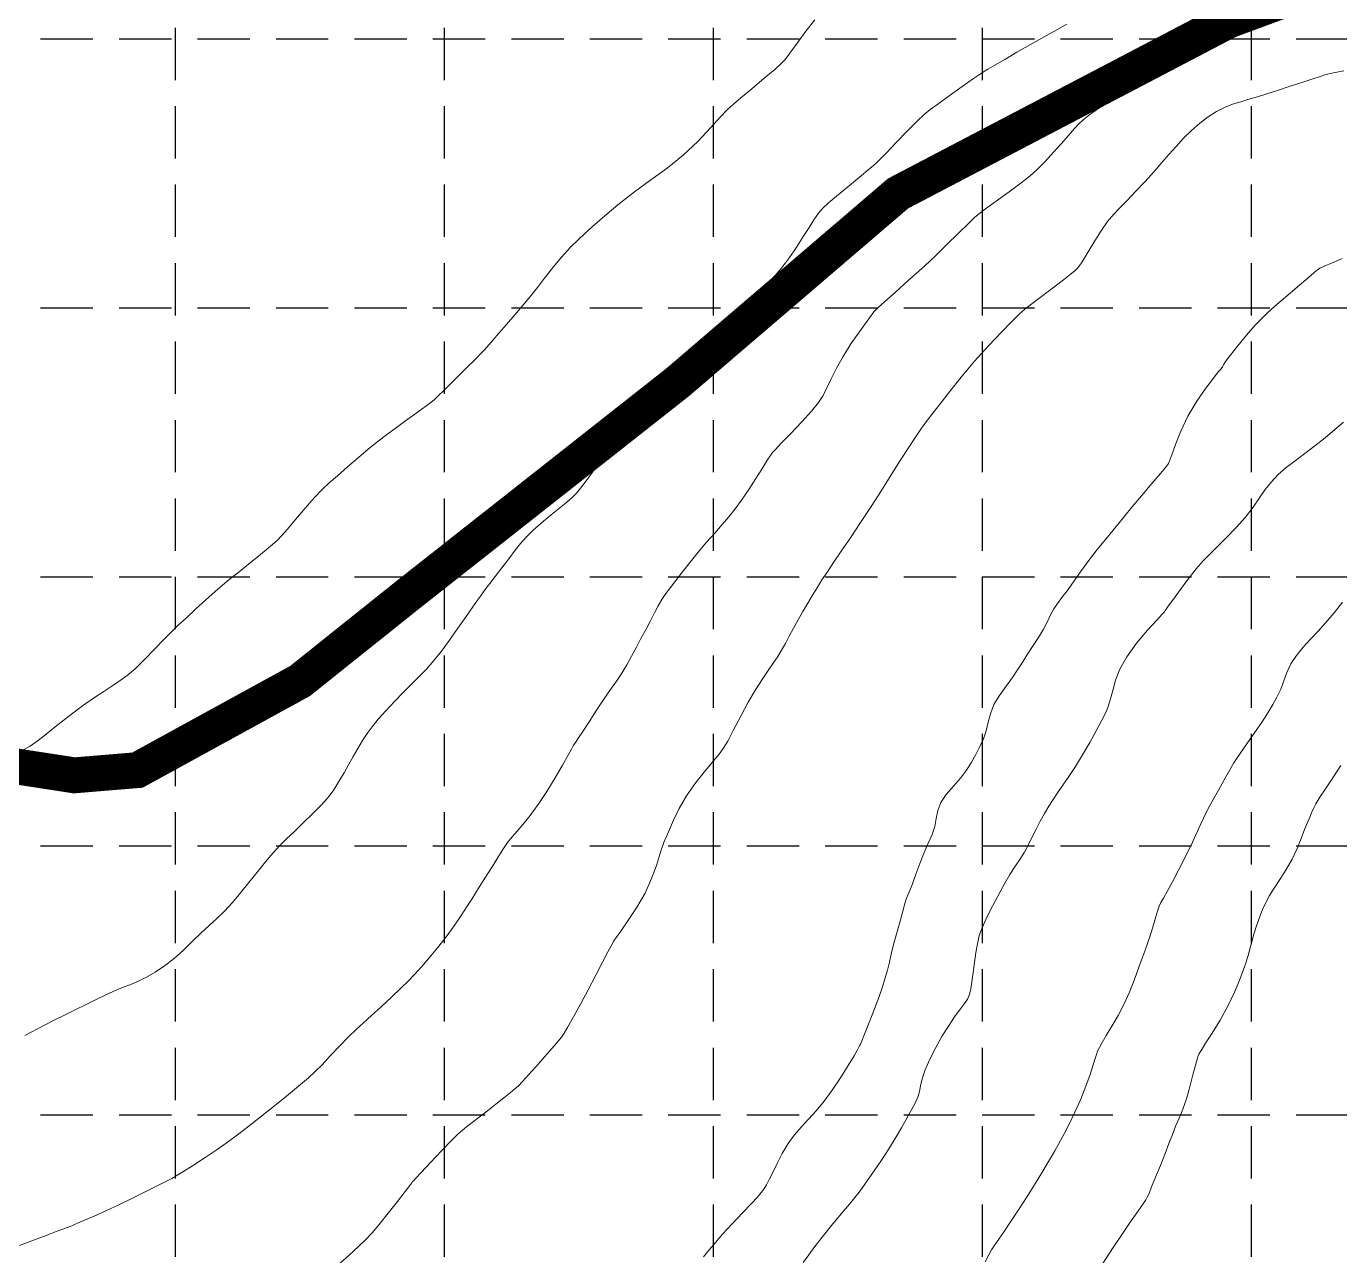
# Model space of a CAD drawing. Header units: inches. Extents: x 45655 to 51424, y 20024 to 23633.
# Drawn here: x 47949.4 to 48388.9, y 20791.5 to 21202.8 of the extents above; entities that cross this region are included whole.
import ezdxf

# ---------------------------------------------------------------- set-up
doc = ezdxf.new("R2010")
doc.units = ezdxf.units.IN
doc.header["$MEASUREMENT"] = 0
doc.linetypes.add('DASHED2', pattern=[0.375, 0.25, -0.125])
doc.linetypes.add('HIDDEN', pattern=[0.375, 0.25, -0.125])
doc.layers.add('100-Yr Floodplain', color=5, linetype='DASHED2', lineweight=60)
doc.layers.add('CTR', color=43, linetype='Continuous', lineweight=9)
doc.layers.add('FLOOD PLANE', color=120, linetype='Continuous')
doc.layers.add('GRID', color=254, linetype='HIDDEN')

msp = doc.modelspace()

# ---------------------------------------------------------------- linework, layer by layer
at = {"layer": '100-Yr Floodplain', "color": 4, "const_width": 12, "flags": 128}
msp.add_lwpolyline([(50192.23, 20539.76), (50189.91, 20570.65), (50172.63, 20620.53), (50129.08, 20742.96), (50097.28, 20814.46), (50035.67, 20859.14), (49982.02, 20892.91), (49912.46, 20934.61), (49867.74, 20960.43), (49827, 20994.19), (49736.58, 21034.91), (49695.84, 21061.72), (49672.99, 21088.53), (49650.69, 21126.09), (49618.9, 21170.77), (49570.21, 21255.18), (49529.47, 21322.71), (49504.63, 21370.37), (49451.96, 21421.01), (49404.27, 21468.68), (49385.39, 21497.48), (49374.46, 21526.27), (49355.58, 21543.16), (49326.76, 21558.05), (49314.84, 21570.96), (49302.45, 21598.68), (49297.33, 21617.24), (49283.87, 21633.89), (49260.17, 21702.39), (49252.48, 21718.4), (49195.32, 21798.2), (49166.49, 21844.3), (49126.13, 21908.97), (49096.66, 21955.7), (49080, 21986.43), (49039.64, 22019.09), (49012.51, 22022.86), (49000.22, 22017.59), (48989.69, 21984.27), (48980.92, 21907.1), (48973.9, 21847.47), (48966.88, 21807.14), (48931.78, 21728.21), (48907.21, 21663.32), (48894.93, 21580.89), (48854.56, 21494.96), (48826.48, 21442.34), (48770.32, 21394.99), (48701.88, 21342.37), (48654.49, 21303.79), (48496.55, 21258.19), (48351.66, 21204.72), (48241.1, 21146.84), (48167.39, 21083.7), (48076.13, 21011.8), (48041.03, 20983.74), (47986.63, 20953.92), (47965.57, 20952.17), (47919.94, 20959.18), (47814.65, 21024.08), (47714.61, 21090.72), (47630.37, 21164.38), (47588.26, 21224.01), (47547.89, 21292.41), (47530.34, 21301.18), (47488.22, 21292.41), (47461.9, 21283.64), (47428.56, 21278.38), (47373.93, 21285.2)], dxfattribs=at)
at = {"layer": 'CTR'}
for points, elevation in [([(48357.18, 21203.48), (48354.72, 21202.56), (48352.77, 21201.81), (48351.12, 21201.13), (48349.55, 21200.44), (48347.75, 21199.6), (48345.4, 21198.53), (48342.28, 21197.13), (48338.67, 21195.46), (48334.95, 21193.57), (48331.45, 21191.57), (48328.22, 21189.53), (48325.27, 21187.53), (48322.56, 21185.59), (48319.75, 21183.56), (48316.49, 21181.21), (48312.57, 21178.45), (48308.58, 21175.62), (48305.23, 21173.23), (48303.03, 21171.51), (48301.39, 21169.95), (48299.45, 21167.8), (48296.62, 21164.58), (48293.29, 21160.85), (48290.16, 21157.41), (48287.63, 21154.85), (48285.24, 21152.74), (48282.24, 21150.41), (48278.22, 21147.42), (48273.91, 21144.28), (48270.37, 21141.72), (48268.29, 21140.17), (48266.8, 21138.92), (48264.75, 21136.93), (48261.32, 21133.57), (48257.29, 21129.62), (48253.84, 21126.24), (48251.74, 21124.22), (48250.2, 21122.78), (48248.02, 21120.83), (48244.42, 21117.6), (48240.2, 21113.84), (48236.59, 21110.6), (48234.49, 21108.69), (48233.54, 21107.81), (48233.14, 21107.37), (48232.7, 21106.8), (48231.86, 21105.7), (48230.38, 21103.68), (48228.08, 21100.48), (48225.35, 21096.53), (48222.68, 21092.34), (48220.47, 21088.36), (48218.7, 21084.81), (48217.27, 21081.79), (48216, 21079.3), (48214.45, 21076.9), (48212.16, 21074.05), (48208.86, 21070.41), (48205.19, 21066.56), (48202.04, 21063.32), (48200.06, 21061.24), (48198.99, 21060.05), (48198.37, 21059.22), (48197.77, 21058.27), (48196.9, 21056.85), (48195.54, 21054.65), (48193.53, 21051.48), (48191.14, 21047.82), (48188.73, 21044.28), (48186.56, 21041.29), (48184.49, 21038.67), (48182.28, 21036.09), (48179.77, 21033.24), (48177.04, 21030.15), (48174.23, 21026.86), (48171.5, 21023.5), (48168.97, 21020.25), (48166.73, 21017.37), (48164.91, 21015.01), (48163.39, 21012.99), (48162.1, 21011.02), (48160.88, 21008.88), (48159.66, 21006.52), (48158.33, 21003.92), (48156.82, 21001.1), (48155.19, 20998.13), (48153.54, 20995.09), (48151.92, 20992.07), (48150.32, 20989.12), (48148.66, 20986.34), (48146.89, 20983.67), (48144.93, 20980.9), (48142.7, 20977.7), (48140.2, 20973.93), (48137.73, 20970.1), (48135.64, 20966.88), (48134.24, 20964.74), (48133.38, 20963.48), (48132.87, 20962.72), (48132.45, 20962.05), (48131.84, 20960.95), (48130.71, 20958.9), (48128.83, 20955.54), (48126.38, 20951.29), (48123.59, 20946.75), (48120.73, 20942.47), (48117.99, 20938.72), (48115.59, 20935.68), (48113.64, 20933.45), (48112, 20931.62), (48110.47, 20929.71), (48108.85, 20927.35), (48107.17, 20924.66), (48105.48, 20921.91), (48103.85, 20919.29), (48102.32, 20916.89), (48100.94, 20914.73), (48099.71, 20912.78), (48098.45, 20910.76), (48096.93, 20908.37), (48094.97, 20905.34), (48092.61, 20901.85), (48089.94, 20898.15), (48087.07, 20894.5), (48084.21, 20891.09), (48081.61, 20888.11), (48079.41, 20885.67), (48077.27, 20883.42), (48074.78, 20880.94), (48071.64, 20877.95), (48068.2, 20874.74), (48064.96, 20871.79), (48062.23, 20869.39), (48059.78, 20867.19), (48057.2, 20864.7), (48054.22, 20861.61), (48051.15, 20858.32), (48048.38, 20855.36), (48046.14, 20853.07), (48043.81, 20850.94), (48040.55, 20848.19), (48035.83, 20844.34), (48030.32, 20839.91), (48024.98, 20835.68), (48020.54, 20832.23), (48016.69, 20829.38), (48012.95, 20826.75), (48008.95, 20824.06), (48005.06, 20821.54), (48001.81, 20819.49), (47999.57, 20818.14), (47998.12, 20817.33), (47997.03, 20816.78), (47995.89, 20816.2), (47994.36, 20815.44), (47992.08, 20814.28), (47988.8, 20812.6), (47984.78, 20810.59), (47980.42, 20808.48), (47976.06, 20806.46), (47972.1, 20804.71), (47968.87, 20803.31), (47966.63, 20802.35), (47965.14, 20801.73), (47964.07, 20801.29), (47963.07, 20800.89), (47961.7, 20800.36), (47959.49, 20799.53), (47956.14, 20798.27), (47951.91, 20796.68), (47947.22, 20794.87)], 586), ([(48213.29, 21204.88), (48210.28, 21201.12), (48207.29, 21197.11), (48204.86, 21193.77), (48203.31, 21191.7), (48201.93, 21190.2), (48199.82, 21188.32), (48196.33, 21185.36), (48192.22, 21181.9), (48188.54, 21178.82), (48186, 21176.71), (48184.05, 21174.92), (48181.74, 21172.5), (48178.38, 21168.81), (48174.07, 21164.26), (48169.15, 21159.6), (48163.88, 21155.36), (48158.42, 21151.39), (48152.87, 21147.35), (48147.37, 21143.02), (48142.23, 21138.69), (48137.79, 21134.79), (48134.28, 21131.59), (48131.36, 21128.72), (48128.6, 21125.68), (48125.69, 21122.17), (48122.84, 21118.55), (48120.42, 21115.42), (48118.64, 21113.15), (48117.12, 21111.25), (48115.32, 21109.09), (48112.87, 21106.21), (48110.12, 21102.99), (48107.57, 21100.05), (48105.64, 21097.84), (48104.3, 21096.33), (48103.41, 21095.33), (48102.76, 21094.58), (48101.77, 21093.54), (48099.8, 21091.54), (48096.5, 21088.24), (48092.62, 21084.39), (48089.25, 21081.04), (48087.13, 21078.98), (48085.9, 21077.84), (48084.87, 21077), (48083.46, 21075.95), (48081.53, 21074.53), (48079.04, 21072.72), (48076.01, 21070.52), (48072.86, 21068.23), (48070.09, 21066.2), (48068.02, 21064.65), (48066.17, 21063.18), (48063.86, 21061.25), (48060.64, 21058.53), (48056.96, 21055.39), (48053.52, 21052.43), (48050.77, 21050.04), (48048.38, 21047.8), (48045.82, 21045.09), (48042.73, 21041.55), (48039.54, 21037.75), (48036.84, 21034.52), (48034.99, 21032.36), (48033.39, 21030.74), (48031.18, 21028.83), (48027.78, 21026.03), (48023.79, 21022.81), (48020.1, 21019.86), (48017.33, 21017.65), (48015.05, 21015.8), (48012.6, 21013.68), (48009.49, 21010.89), (48006.07, 21007.74), (48002.88, 21004.78), (48000.29, 21002.38), (47997.98, 21000.17), (47995.43, 20997.62), (47992.32, 20994.39), (47988.96, 20990.92), (47985.83, 20987.84), (47983.22, 20985.58), (47980.88, 20983.87), (47978.37, 20982.22), (47975.34, 20980.24), (47971.89, 20977.94), (47968.23, 20975.38), (47964.55, 20972.66), (47961.06, 20969.97), (47957.98, 20967.51), (47955.42, 20965.39), (47953.12, 20963.57), (47950.69, 20961.93), (47947.89, 20960.39)], 582), ([(48297.61, 21203.43), (48294.24, 21201.59), (48290.03, 21199.25), (48285.43, 21196.66), (48280.88, 21194.06), (48276.77, 21191.67), (48273.45, 21189.75), (48271.1, 21188.39), (48269.03, 21187.12), (48266.35, 21185.32), (48262.49, 21182.61), (48258.17, 21179.5), (48254.37, 21176.77), (48251.79, 21174.88), (48249.81, 21173.26), (48247.48, 21171.05), (48244.17, 21167.7), (48240.47, 21163.88), (48237.31, 21160.6), (48235.31, 21158.51), (48233.74, 21157.02), (48231.6, 21155.17), (48228.19, 21152.33), (48224.16, 21148.99), (48220.45, 21145.92), (48217.8, 21143.68), (48215.95, 21141.96), (48214.46, 21140.21), (48212.93, 21138.01), (48211.31, 21135.45), (48209.62, 21132.74), (48207.93, 21130.09), (48206.29, 21127.62), (48204.8, 21125.45), (48203.49, 21123.61), (48202.02, 21121.75), (48200, 21119.43), (48197.18, 21116.39), (48193.96, 21113.04), (48190.88, 21109.97), (48188.32, 21107.56), (48185.96, 21105.48), (48183.28, 21103.17), (48179.96, 21100.28), (48176.41, 21097.04), (48173.24, 21093.9), (48170.87, 21091.17), (48169.02, 21088.65), (48167.24, 21086.09), (48165.15, 21083.23), (48162.73, 21080.16), (48160.02, 21077.04), (48157.11, 21073.99), (48154.14, 21071.08), (48151.29, 21068.31), (48148.65, 21065.66), (48146.11, 21062.89), (48143.44, 21059.68), (48140.55, 21055.89), (48137.71, 21052.03), (48135.3, 21048.78), (48133.54, 21046.61), (48131.89, 21044.95), (48129.62, 21043.03), (48126.29, 21040.32), (48122.49, 21037.16), (48119.07, 21034.18), (48116.63, 21031.82), (48114.81, 21029.75), (48113.04, 21027.48), (48110.87, 21024.66), (48108.5, 21021.59), (48106.3, 21018.72), (48104.54, 21016.41), (48103.21, 21014.63), (48102.19, 21013.26), (48101.35, 21012.11), (48100.36, 21010.73), (48098.87, 21008.57), (48096.61, 21005.33), (48093.87, 21001.4), (48091, 20997.37), (48088.31, 20993.74), (48085.77, 20990.54), (48083.29, 20987.7), (48080.8, 20985.11), (48078.22, 20982.59), (48075.48, 20979.88), (48072.6, 20976.89), (48069.77, 20973.81), (48067.22, 20970.93), (48065.16, 20968.43), (48063.44, 20966.14), (48061.89, 20963.81), (48060.33, 20961.2), (48058.78, 20958.43), (48057.25, 20955.67), (48055.77, 20953.04), (48054.35, 20950.63), (48053.01, 20948.46), (48051.74, 20946.52), (48050.22, 20944.56), (48048.15, 20942.24), (48045.32, 20939.36), (48042.11, 20936.25), (48039.04, 20933.32), (48036.5, 20930.89), (48034.29, 20928.66), (48032.05, 20926.22), (48029.52, 20923.24), (48026.78, 20919.88), (48023.94, 20916.36), (48021.13, 20912.9), (48018.39, 20909.67), (48015.75, 20906.76), (48013.21, 20904.26), (48010.66, 20901.93), (48007.99, 20899.47), (48005.1, 20896.68), (48002.03, 20893.74), (47998.87, 20890.91), (47995.68, 20888.43), (47992.57, 20886.36), (47989.66, 20884.68), (47987.01, 20883.37), (47984.64, 20882.36), (47982.51, 20881.53), (47980.56, 20880.72), (47978.52, 20879.84), (47976.07, 20878.71), (47973.03, 20877.25), (47969.53, 20875.54), (47965.85, 20873.73), (47962.22, 20871.94), (47958.82, 20870.26), (47955.79, 20868.72), (47953.24, 20867.38), (47951.03, 20866.2), (47948.95, 20865.17)], 584), ([(48390.21, 21187.92), (48386.8, 21187.16), (48384.81, 21186.7), (48383.91, 21186.49), (48383.49, 21186.37), (48383.03, 21186.21), (48382, 21185.88), (48379.91, 21185.19), (48376.49, 21184.07), (48372.3, 21182.69), (48368.07, 21181.32), (48364.43, 21180.16), (48361.3, 21179.19), (48358.46, 21178.34), (48355.72, 21177.54), (48353, 21176.68), (48350.31, 21175.6), (48347.58, 21174.21), (48344.84, 21172.48), (48342.08, 21170.38), (48339.31, 21167.95), (48336.63, 21165.3), (48334.09, 21162.59), (48331.72, 21159.92), (48329.35, 21157.16), (48326.73, 21154.16), (48323.72, 21150.83), (48320.58, 21147.48), (48317.69, 21144.49), (48315.3, 21142.09), (48313.23, 21139.92), (48311.22, 21137.45), (48309.06, 21134.33), (48306.94, 21130.96), (48305.08, 21127.91), (48303.7, 21125.6), (48302.69, 21123.97), (48301.92, 21122.81), (48301.17, 21121.9), (48300.2, 21120.97), (48298.69, 21119.72), (48296.43, 21117.96), (48293.7, 21115.86), (48290.85, 21113.68), (48288.18, 21111.66), (48285.88, 21109.92), (48284.09, 21108.54), (48282.78, 21107.48), (48281.39, 21106.22), (48279.2, 21104.05), (48275.73, 21100.49), (48271.35, 21095.87), (48266.68, 21090.69), (48262.26, 21085.42), (48258.35, 21080.52), (48255.13, 21076.41), (48252.72, 21073.33), (48250.79, 21070.84), (48248.97, 21068.36), (48246.92, 21065.34), (48244.55, 21061.7), (48241.85, 21057.48), (48238.83, 21052.68), (48235.55, 21047.49), (48232.1, 21042.12), (48228.56, 21036.74), (48225.16, 21031.67), (48222.09, 21027.15), (48219.55, 21023.4), (48217.44, 21020.27), (48215.63, 21017.53), (48214.01, 21014.96), (48212.47, 21012.42), (48210.91, 21009.81), (48209.27, 21007.03), (48207.63, 21004.17), (48206.08, 21001.38), (48204.7, 20998.76), (48203.4, 20996.33), (48202.14, 20994.06), (48200.82, 20991.91), (48199.36, 20989.69), (48197.67, 20987.2), (48195.67, 20984.24), (48193.44, 20980.73), (48191, 20976.61), (48188.49, 20971.96), (48186.09, 20967.39), (48184.1, 20963.63), (48182.63, 20961.15), (48181.23, 20959.28), (48179.36, 20957.07), (48176.62, 20953.81), (48173.44, 20949.74), (48170.37, 20945.34), (48167.88, 20941.03), (48166.01, 20937.16), (48164.64, 20934.05), (48163.7, 20931.89), (48163.07, 20930.48), (48162.67, 20929.52), (48162.36, 20928.67), (48161.98, 20927.45), (48161.34, 20925.33), (48160.27, 20921.97), (48158.66, 20917.65), (48156.44, 20912.8), (48153.63, 20907.89), (48150.72, 20903.46), (48148.32, 20900.06), (48146.88, 20898.05), (48146.19, 20897.1), (48145.89, 20896.64), (48145.62, 20896.14), (48145.09, 20895.13), (48144.03, 20893.08), (48142.27, 20889.69), (48139.97, 20885.32), (48137.41, 20880.47), (48134.85, 20875.66), (48132.52, 20871.36), (48130.66, 20868), (48129.4, 20865.89), (48128.48, 20864.57), (48127.5, 20863.38), (48126.15, 20861.79), (48124.41, 20859.77), (48122.29, 20857.34), (48119.89, 20854.63), (48117.5, 20851.97), (48115.5, 20849.78), (48114.09, 20848.33), (48112.89, 20847.25), (48111.39, 20846.02), (48109.21, 20844.29), (48106.53, 20842.18), (48103.7, 20839.96), (48101, 20837.87), (48098.64, 20836.04), (48096.76, 20834.59), (48095.39, 20833.52), (48093.96, 20832.24), (48091.78, 20830.08), (48088.46, 20826.61), (48084.7, 20822.65), (48081.52, 20819.29), (48079.7, 20817.35)], 588), ([(48389.7, 21125.06), (48386.39, 21123.67), (48384.23, 21122.78), (48382.96, 21122.24), (48382.17, 21121.84), (48381.47, 21121.34), (48380.33, 21120.37), (48378.19, 21118.53), (48374.77, 21115.61), (48370.77, 21112.2), (48367.17, 21109.09), (48364.62, 21106.85), (48362.65, 21104.95), (48360.51, 21102.64), (48357.69, 21099.39), (48354.66, 21095.79), (48352.15, 21092.66), (48350.68, 21090.62), (48350, 21089.47), (48349.63, 21088.81), (48349.15, 21088.19), (48348.24, 21087.13), (48346.59, 21085.09), (48344.04, 21081.72), (48341.02, 21077.33), (48338.08, 21072.38), (48335.68, 21067.36), (48333.89, 21062.83), (48332.65, 21059.38), (48331.93, 21057.39), (48331.55, 21056.52), (48331.38, 21056.21), (48331.18, 21055.95), (48330.53, 21055.14), (48328.91, 21053.2), (48326.05, 21049.82), (48322.57, 21045.71), (48319.34, 21041.86), (48316.95, 21038.98), (48315.06, 21036.67), (48313.08, 21034.25), (48310.56, 21031.21), (48307.68, 21027.68), (48304.79, 21023.94), (48302.14, 21020.27), (48299.78, 21016.87), (48297.72, 21013.95), (48295.93, 21011.63), (48294.42, 21009.67), (48293.18, 21007.84), (48292.14, 21005.87), (48291.08, 21003.64), (48289.78, 21001.12), (48288.05, 20998.26), (48286.09, 20995.27), (48284.21, 20992.41), (48282.61, 20989.86), (48281.09, 20987.45), (48279.34, 20984.9), (48277.21, 20982.03), (48275.01, 20978.94), (48273.16, 20975.82), (48271.98, 20972.8), (48271.23, 20969.91), (48270.54, 20967.12), (48269.63, 20964.43), (48268.47, 20961.8), (48267.15, 20959.18), (48265.71, 20956.56), (48264.04, 20953.91), (48262.02, 20951.23), (48259.61, 20948.52), (48257.22, 20945.8), (48255.36, 20943.08), (48254.38, 20940.38), (48253.9, 20937.71), (48253.4, 20935.06), (48252.49, 20932.38), (48251.22, 20929.53), (48249.8, 20926.33), (48248.39, 20922.72), (48247.08, 20919.07), (48245.96, 20915.93), (48245.06, 20913.66), (48244.39, 20912.12), (48243.94, 20911.04), (48243.62, 20910.1), (48243.29, 20908.82), (48242.71, 20906.68), (48241.77, 20903.38), (48240.65, 20899.45), (48239.59, 20895.61), (48238.81, 20892.39), (48238.18, 20889.63), (48237.54, 20886.96), (48236.72, 20884.08), (48235.64, 20880.8), (48234.29, 20876.99), (48232.66, 20872.66), (48231.02, 20868.41), (48229.67, 20865.01), (48228.84, 20863), (48228.42, 20862.06), (48228.21, 20861.65), (48227.99, 20861.23), (48227.48, 20860.3), (48226.36, 20858.35), (48224.41, 20855.08), (48221.88, 20850.99), (48219.09, 20846.83), (48216.33, 20843.15), (48213.66, 20839.96), (48211.11, 20837.14), (48208.68, 20834.52), (48206.41, 20831.89), (48204.29, 20828.98), (48202.36, 20825.69), (48200.64, 20822.32), (48199.17, 20819.28), (48198, 20816.92), (48197.04, 20815.14), (48196.19, 20813.77), (48195.31, 20812.56), (48194.05, 20811.1), (48192.03, 20808.93), (48189.04, 20805.76), (48185.6, 20802.1), (48182.41, 20798.65), (48179.99, 20795.9), (48178.02, 20793.54), (48176.02, 20791.07)], 592), ([(48390.16, 21070.38), (48387.2, 21067.89), (48383.94, 21065.12), (48380.54, 21062.36), (48377.15, 21059.81), (48373.9, 21057.44), (48370.91, 21055.14), (48368.29, 21052.83), (48365.98, 21050.41), (48363.92, 21047.81), (48361.98, 21044.98), (48359.89, 21041.91), (48357.38, 21038.59), (48354.25, 21035.06), (48350.9, 21031.62), (48347.82, 21028.61), (48345.35, 21026.21), (48343.17, 21023.97), (48340.85, 21021.26), (48338.08, 21017.7), (48335.25, 21013.89), (48332.92, 21010.69), (48331.5, 21008.72), (48330.81, 21007.73), (48330.49, 21007.3), (48330.19, 21006.92), (48329.4, 21006.05), (48327.62, 21004.09), (48324.57, 21000.7), (48320.91, 20996.35), (48317.59, 20991.8), (48315.28, 20987.64), (48313.88, 20984.03), (48313.01, 20981.01), (48312.37, 20978.56), (48311.86, 20976.64), (48311.42, 20975.15), (48310.97, 20973.93), (48310.3, 20972.52), (48309.16, 20970.36), (48307.41, 20967.1), (48305.2, 20963.11), (48302.8, 20958.98), (48300.42, 20955.18), (48298.18, 20951.81), (48296.18, 20948.89), (48294.48, 20946.37), (48292.97, 20944.08), (48291.54, 20941.81), (48290.09, 20939.39), (48288.65, 20936.83), (48287.27, 20934.22), (48286, 20931.58), (48284.73, 20928.99), (48283.38, 20926.47), (48281.86, 20924.03), (48280.21, 20921.58), (48278.52, 20918.98), (48276.85, 20916.15), (48275.21, 20913.15), (48273.57, 20910.07), (48271.96, 20907), (48270.47, 20904), (48269.22, 20901.18), (48268.28, 20898.54), (48267.62, 20895.86), (48267.08, 20892.93), (48266.63, 20889.61), (48266.21, 20886.2), (48265.82, 20883.14), (48265.44, 20880.75), (48264.98, 20878.89), (48264.3, 20877.34), (48263.3, 20875.82), (48261.95, 20874.06), (48260.22, 20871.74), (48258.14, 20868.65), (48255.89, 20865), (48253.69, 20861.09), (48251.75, 20857.19), (48250.19, 20853.61), (48249.12, 20850.59), (48248.56, 20848.28), (48248.22, 20846.4), (48247.68, 20844.49), (48246.66, 20842.23), (48245.29, 20839.7), (48243.76, 20837.02), (48242.21, 20834.24), (48240.45, 20831.19), (48238.2, 20827.52), (48235.34, 20823.15), (48232.33, 20818.71), (48229.76, 20815.05), (48228.03, 20812.68), (48226.62, 20810.91), (48224.8, 20808.75), (48222.07, 20805.48), (48218.84, 20801.55), (48215.75, 20797.72), (48213.29, 20794.52), (48211.28, 20791.79), (48209.36, 20789.15)], 594), ([(48389.8, 21010.13), (48386.99, 21006.52), (48384.25, 21003.31), (48381.61, 21000.42), (48379.04, 20997.72), (48376.58, 20995.02), (48374.35, 20992.29), (48372.52, 20989.49), (48371.19, 20986.63), (48370.14, 20983.74), (48369.1, 20980.96), (48367.87, 20978.32), (48366.51, 20975.89), (48365.15, 20973.69), (48363.88, 20971.68), (48362.54, 20969.64), (48360.88, 20967.22), (48358.74, 20964.18), (48356.21, 20960.53), (48353.48, 20956.31), (48350.72, 20951.67), (48348.25, 20947.27), (48346.38, 20943.83), (48345.31, 20941.87), (48344.85, 20941.04), (48344.7, 20940.79)], 596), ([(48389.22, 20955.48), (48386.79, 20951.73), (48384.3, 20948.03), (48382.22, 20944.87), (48380.86, 20942.62), (48380.05, 20941.03), (48379.46, 20939.68), (48378.81, 20938.19), (48378.03, 20936.37), (48377.11, 20934.04), (48375.98, 20931.1), (48374.61, 20927.72), (48372.93, 20924.16), (48370.93, 20920.65), (48368.84, 20917.35), (48366.92, 20914.41), (48365.36, 20911.92), (48364.12, 20909.64), (48363.04, 20907.28), (48362.01, 20904.65), (48361.04, 20901.83), (48360.17, 20899.03), (48359.41, 20896.43), (48358.78, 20894.14), (48358.3, 20892.28), (48357.9, 20890.86), (48357.42, 20889.37), (48356.66, 20887.19), (48355.43, 20883.88), (48353.68, 20879.67), (48351.45, 20874.97), (48348.81, 20870.23), (48346.16, 20865.91), (48344, 20862.55), (48342.69, 20860.5), (48342.05, 20859.43), (48341.73, 20858.86), (48341.47, 20858.29), (48341.11, 20857.25), (48340.56, 20855.25), (48339.76, 20851.99), (48338.74, 20848), (48337.58, 20843.99), (48336.36, 20840.53), (48335.12, 20837.53), (48333.95, 20834.78), (48332.87, 20832.02), (48331.74, 20829.03), (48330.44, 20825.62), (48328.88, 20821.67), (48327.27, 20817.74), (48325.92, 20814.47), (48325.05, 20812.33), (48324.48, 20811.04), (48323.99, 20810.12), (48323.34, 20809.15), (48322.32, 20807.73), (48320.77, 20805.53), (48318.57, 20802.36), (48316.04, 20798.63), (48313.56, 20794.93)], 598), ([(48344.7, 20940.79), (48344.58, 20940.52), (48344.22, 20939.71), (48343.33, 20937.8), (48341.76, 20934.45), (48339.67, 20930.07), (48337.34, 20925.27), (48335.01, 20920.62), (48332.89, 20916.51), (48331.14, 20913.26), (48329.87, 20911.07), (48329.02, 20909.6), (48328.44, 20908.41), (48327.98, 20907.07), (48327.5, 20905.32), (48326.82, 20902.98), (48325.86, 20899.91), (48324.72, 20896.54), (48323.61, 20893.35), (48322.68, 20890.69), (48321.81, 20888.31), (48320.89, 20885.79), (48319.79, 20882.81), (48318.43, 20879.4), (48316.72, 20875.7), (48314.69, 20871.86), (48312.58, 20868.21), (48310.72, 20865.12), (48309.36, 20862.81), (48308.45, 20861.16), (48307.86, 20859.93), (48307.44, 20858.81), (48307.01, 20857.41), (48306.35, 20855.27), (48305.34, 20852.11), (48303.95, 20848.15), (48302.24, 20843.8), (48300.28, 20839.45), (48298.32, 20835.46), (48296.64, 20832.24), (48295.46, 20830.04), (48294.67, 20828.6), (48294.08, 20827.58), (48293.54, 20826.58), (48292.76, 20825.2), (48291.48, 20823.03), (48289.52, 20819.78), (48287.03, 20815.72), (48284.24, 20811.27), (48281.39, 20806.82), (48278.74, 20802.79), (48276.56, 20799.55), (48275.03, 20797.37), (48274, 20795.92), (48273.2, 20794.75), (48272.41, 20793.45), (48271.49, 20791.75), (48270.28, 20789.42)], 596), ([(48079.7, 20817.35), (48078.93, 20816.53), (48078.68, 20816.24), (48078.42, 20815.88), (48077.72, 20814.96), (48076.19, 20812.97), (48073.59, 20809.63), (48070.46, 20805.65), (48067.48, 20801.94), (48065.15, 20799.16), (48063.07, 20796.92), (48060.61, 20794.54), (48057.36, 20791.55), (48053.81, 20788.37)], 588), ([(48313.56, 20794.93), (48311.44, 20791.69), (48309.66, 20788.82)], 598)]:
    msp.add_lwpolyline(points, dxfattribs=dict(at, elevation=elevation))
at = {"layer": 'FLOOD PLANE', "color": 4}
for p, q in [((48353.21, 21205.37), (48242.65, 21147.5)), ((48242.65, 21147.5), (48168.94, 21084.36)), ((48168.94, 21084.36), (48077.68, 21012.45)), ((48077.68, 21012.45), (48042.58, 20984.39)), ((48042.58, 20984.39), (47988.18, 20954.58)), ((47967.12, 20952.82), (47921.49, 20959.84)), ((47988.18, 20954.58), (47967.12, 20952.82))]:
    msp.add_line(p, q, dxfattribs=at)
at = {"layer": 'GRID', "linetype": 'HIDDEN', "ltscale": 70}
for p, q in [((47999.24, 23538.55), (47999.24, 20388.15)), ((48089.24, 23538.55), (48089.24, 20388.15)), ((48179.24, 23538.55), (48179.24, 20388.15)), ((48269.24, 23538.55), (48269.24, 20388.15)), ((48359.24, 23538.55), (48359.24, 20388.15)), ((45749.24, 21198.55), (51329.24, 21198.55)), ((45749.24, 21108.55), (51329.24, 21108.55)), ((45749.24, 21018.55), (51329.24, 21018.55)), ((45749.24, 20928.55), (51329.24, 20928.55)), ((45749.24, 20838.55), (51329.24, 20838.55))]:
    msp.add_line(p, q, dxfattribs=at)

doc.saveas('drawing.dxf')
